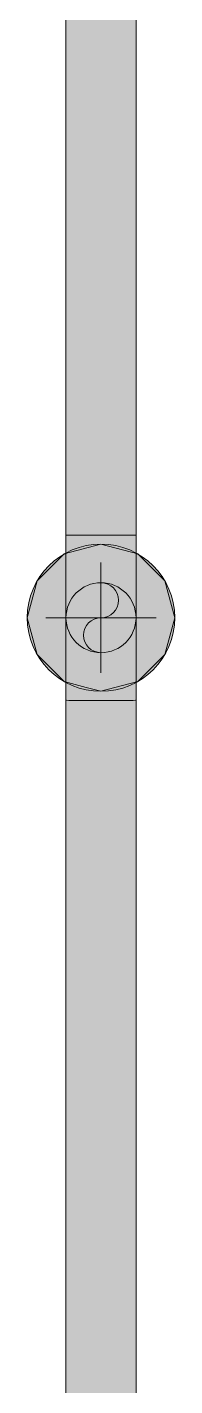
# Model space of a CAD drawing. Header units: inches. Extents: x -3385 to 41, y 7 to 1342.
# Drawn here: x -1742 to -1738, y 158.87 to 195.79 of the extents above; entities that cross this region are included whole.
import ezdxf

# ---------------------------------------------------------------- set-up
doc = ezdxf.new("R2010")
doc.units = ezdxf.units.IN
doc.header["$MEASUREMENT"] = 0
for name, color, linetype, lineweight in [('A-ANNO-NOTE', 131, 'Continuous', 9), ('P-PIPE', 3, 'Continuous', 9), ('P-PIPE-CNTR', 3, 'Continuous', 9)]:
    doc.layers.add(name, color=color, linetype=linetype, lineweight=lineweight)

msp = doc.modelspace()

# ---------------------------------------------------------------- hatches: boundary and pattern name
at = {"layer": 'A-ANNO-NOTE'}
h = msp.add_hatch(color=256, dxfattribs=at)
edge = h.paths.add_edge_path(flags=0)
edge.add_arc((-1740, 179.743), 2, 0, 360)
msp.add_hatch(color=256, dxfattribs=at).paths.add_polyline_path([(-1740, 177.743), (-1739, 178.011), (-1738.268, 178.743), (-1738, 179.743), (-1738.268, 180.743), (-1739, 181.475), (-1740, 181.743), (-1741, 181.475), (-1741.732, 180.743), (-1742, 179.743), (-1741.732, 178.743), (-1741, 178.011), (-1740.401, 177.85)], flags=0)
at = {"layer": 'P-PIPE'}
h = msp.add_hatch(color=256, dxfattribs=at)
h.paths.add_polyline_path([(-1740.673, 181.985), (-1740.673, 181.985), (-1740.673, 191.596)], flags=0)
h.paths.add_polyline_path([(-1740, 181.984), (-1740, 321.495), (-1740.95, 321.498), (-1740.95, 181.987), (-1740.474, 181.984), (-1740.246, 181.984)], flags=0)
for points in [[(-1740, 181.984), (-1739.05, 181.987), (-1739.05, 321.499), (-1739.525, 321.496), (-1740, 321.495), (-1740, 191.596)], [(-1740, 178.793), (-1739.754, 178.825), (-1739.525, 178.92), (-1739.328, 179.071), (-1739.177, 179.268), (-1739.082, 179.497), (-1739.05, 179.743), (-1739.082, 179.989), (-1739.177, 180.218), (-1739.328, 180.415), (-1739.525, 180.566), (-1739.754, 180.66), (-1740, 180.693), (-1740.246, 180.66), (-1740.475, 180.566), (-1740.672, 180.415), (-1740.823, 180.218), (-1740.918, 179.989), (-1740.95, 179.743), (-1740.918, 179.497), (-1740.823, 179.268), (-1740.672, 179.071), (-1740.475, 178.92), (-1740.246, 178.825)], [(-1740, 139.906), (-1740, 177.495), (-1740.95, 177.498), (-1740.945, 139.909), (-1740.475, 139.906), (-1740.246, 139.906)], [(-1740, 139.906), (-1739.05, 139.91), (-1739.05, 177.499), (-1739.525, 177.496), (-1740, 177.495), (-1740, 150.359)]]:
    msp.add_hatch(color=256, dxfattribs=at).paths.add_polyline_path(points, flags=0)
h = msp.add_hatch(color=256, dxfattribs=at)
h.paths.add_polyline_path([(-1740.951, 179.743), (-1740.918, 179.992), (-1740.788, 180.276), (-1740.655, 180.433), (-1740.443, 180.581), (-1740.243, 180.662), (-1740, 180.694), (-1740, 181.984), (-1740.951, 181.987), (-1740.951, 179.908)], flags=0)
h.paths.add_polyline_path([(-1740, 177.495), (-1740.002, 178.793), (-1740.254, 178.827), (-1740.477, 178.921), (-1740.674, 179.073), (-1740.841, 179.31), (-1740.879, 179.381), (-1740.933, 179.561), (-1740.951, 179.743), (-1740.951, 177.499), (-1740.475, 177.496), (-1740.246, 177.495)], flags=0)
h = msp.add_hatch(color=256, dxfattribs=at)
h.paths.add_polyline_path([(-1739.05, 179.743), (-1739.05, 181.987), (-1739.525, 181.984), (-1740, 181.984), (-1739.99, 180.693), (-1739.746, 180.66), (-1739.524, 180.566), (-1739.326, 180.413), (-1739.16, 180.177), (-1739.121, 180.105), (-1739.067, 179.926), (-1739.05, 179.748)], flags=0)
h.paths.add_polyline_path([(-1740, 177.495), (-1739.05, 177.499), (-1739.05, 179.738), (-1739.082, 179.496), (-1739.213, 179.21), (-1739.346, 179.053), (-1739.539, 178.914), (-1739.754, 178.825), (-1740, 178.793), (-1740, 177.85)], flags=0)
h = msp.add_hatch(color=256, dxfattribs=at)
h.paths.add_polyline_path([(-1740, 178.793), (-1739.754, 178.825), (-1739.525, 178.92), (-1739.328, 179.071), (-1739.177, 179.269), (-1739.082, 179.498), (-1739.05, 179.747), (-1739.082, 179.991), (-1739.179, 180.221), (-1739.33, 180.417), (-1739.529, 180.568), (-1739.757, 180.662), (-1740.011, 180.693), (-1740.25, 180.66), (-1740.48, 180.563), (-1740.675, 180.413), (-1740.826, 180.214), (-1740.919, 179.985), (-1740.95, 179.735), (-1740.917, 179.494), (-1740.822, 179.265), (-1740.671, 179.07), (-1740.474, 178.919), (-1740.245, 178.825), (-1740.001, 178.793)], flags=0)
h.paths.add_polyline_path([(-1740, 178.793), (-1740.249, 178.826), (-1740.475, 178.92), (-1740.675, 179.075), (-1740.823, 179.268), (-1740.919, 179.505), (-1740.95, 179.743), (-1740.914, 179.998), (-1740.823, 180.218), (-1740.663, 180.421), (-1740.475, 180.566), (-1740.236, 180.662), (-1740, 180.693), (-1739.746, 180.657), (-1739.525, 180.566), (-1739.325, 180.41), (-1739.177, 180.218), (-1739.082, 179.989), (-1739.05, 179.742), (-1739.083, 179.495), (-1739.177, 179.268), (-1739.328, 179.071), (-1739.525, 178.92), (-1739.755, 178.825)], flags=0)

# ---------------------------------------------------------------- linework, layer by layer
at = {"layer": 'A-ANNO-NOTE'}
for p, q in [((-1740, 181.743), (-1741, 181.475)), ((-1739, 181.475), (-1740, 181.743)), ((-1741, 181.475), (-1741.732, 180.743)), ((-1738.268, 180.743), (-1739, 181.475)), ((-1741.732, 180.743), (-1742, 179.743)), ((-1738, 179.743), (-1738.268, 180.743)), ((-1742, 179.743), (-1741.732, 178.743)), ((-1738.268, 178.743), (-1738, 179.743)), ((-1741.732, 178.743), (-1741, 178.011)), ((-1739, 178.011), (-1738.268, 178.743)), ((-1741, 178.011), (-1740.401, 177.85)), ((-1740, 177.743), (-1739, 178.011)), ((-1740.401, 177.85), (-1740, 177.743))]:
    msp.add_line(p, q, dxfattribs=at)
msp.add_circle((-1740, 179.743), 2, dxfattribs=at)
at = {"layer": 'P-PIPE'}
for p, q in [((-1740.95, 321.499), (-1740.95, 181.987)), ((-1739.05, 181.987), (-1739.05, 321.499)), ((-1740.951, 181.987), (-1740.951, 177.499)), ((-1739.05, 177.499), (-1739.05, 181.987)), ((-1740.95, 177.499), (-1740.95, 139.91)), ((-1739.05, 139.91), (-1739.05, 177.499))]:
    msp.add_line(p, q, dxfattribs=at)
for centre, radius, start, end in [((-1740, 179.743), 0.95, 0, 180), ((-1740, 180.218), 0.475, 270, 90), ((-1740, 179.743), 0.95, 180, 0), ((-1740, 179.268), 0.475, 90, 270)]:
    msp.add_arc(centre, radius, start, end, dxfattribs=at)
for centre, major_axis, start_param, end_param in [((-1740, 181.987), (0.951, 0), 3.141593, 3.403392), ((-1740, 181.987), (0.951, 0), 3.405488, 3.665191), ((-1740, 181.987), (0.951, 0), 3.666373, 3.926991), ((-1740, 181.987), (0.95, 0), 3.665191, 3.926025), ((-1740, 181.987), (0.951, 0), 3.927731, 4.18879), ((-1740, 181.987), (0.95, 0), 3.926991, 4.188266), ((-1740, 181.987), (0.951, 0), 4.18924, 4.45059), ((-1740, 181.987), (0.95, 0), 4.18879, 4.450357), ((-1740, 181.987), (0.951, 0), 4.450806, 4.712389), ((-1740, 181.987), (0.95, 0), 4.45059, 4.712389), ((-1740, 181.987), (0.951, 0), 4.712389, 4.973972), ((-1740, 181.987), (0.95, 0), 4.712389, 4.974188), ((-1740, 181.987), (0.951, 0), 4.974188, 5.235538), ((-1740, 181.987), (0.95, 0), 4.974421, 5.235988), ((-1740, 181.987), (0.951, 0), 5.235988, 5.497047), ((-1740, 181.987), (0.95, 0), 5.236512, 5.497787), ((-1740, 181.987), (0.951, 0), 5.497787, 5.758405), ((-1740, 181.987), (0.95, 0), 5.498753, 5.759587), ((-1740, 181.987), (0.951, 0), 5.759587, 6.01929), ((-1740, 181.987), (0.951, 0), 6.021386, 6.283185), ((-1740, 177.499), (0.951, 0), 3.141593, 4.712389), ((-1740, 177.499), (0.95, 0), 3.665191, 3.926025), ((-1740, 177.499), (0.95, 0), 3.926991, 4.188266), ((-1740, 177.499), (0.95, 0), 4.18879, 4.450357), ((-1740, 177.499), (0.95, 0), 4.45059, 4.712389), ((-1740, 177.499), (0.951, 0), 4.712389, 6.283185), ((-1740, 177.499), (0.95, 0), 4.712389, 4.974188), ((-1740, 177.499), (0.95, 0), 4.974421, 5.235988), ((-1740, 177.499), (0.95, 0), 5.236512, 5.497787), ((-1740, 177.499), (0.95, 0), 5.498753, 5.759587)]:
    msp.add_ellipse(centre, major_axis=major_axis, ratio=0.004167, start_param=start_param, end_param=end_param, dxfattribs=at)
at = {"layer": 'P-PIPE-CNTR'}
for p, q in [((-1740, 178.243), (-1740, 181.243)), ((-1741.5, 179.743), (-1738.5, 179.743))]:
    msp.add_line(p, q, dxfattribs=at)

doc.saveas('drawing.dxf')
